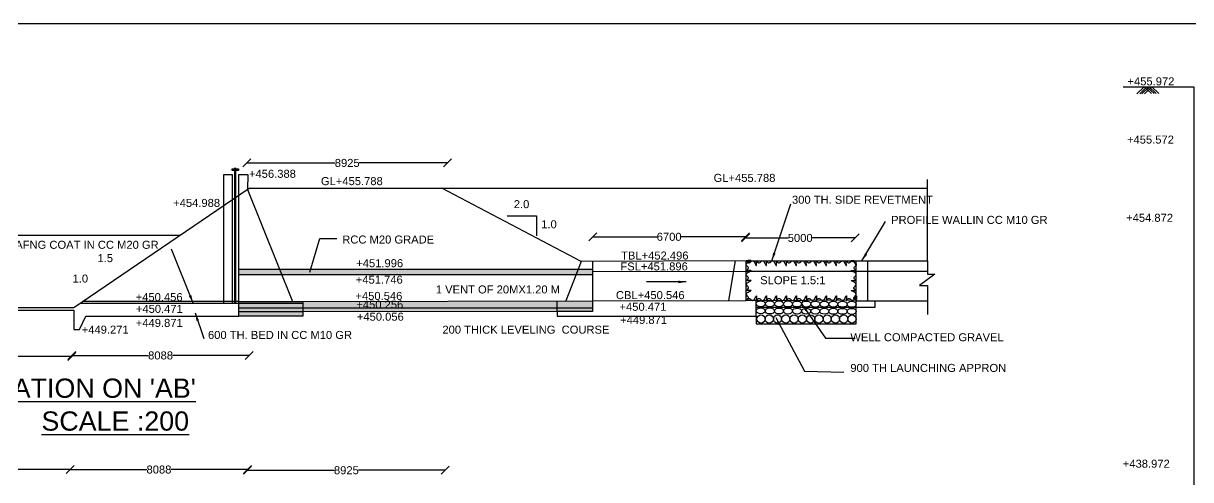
# Model space of a CAD drawing. Header units: millimetres. Extents: x 45862758 to 45885455, y 22181520 to 22197391.
# Drawn here: x 45866778 to 45874073, y 22194541 to 22197391 of the extents above; entities that cross this region are included whole.
import ezdxf

# ---------------------------------------------------------------- set-up
doc = ezdxf.new("R2010")
doc.units = ezdxf.units.MM
doc.header["$MEASUREMENT"] = 0
for name, color, linetype in [('DIMENSION', 7, 'Continuous'), ('DRAWING', 2, 'Continuous'), ('TEXT', 7, 'Continuous')]:
    doc.layers.add(name, color=color, linetype=linetype)
doc.styles.get("Standard").update_dxf_attribs({"font": 'arial.ttf', "height": 50})
doc.dimstyles.get("Standard").update_dxf_attribs({"dimtxt": 50, "dimasz": 50, "dimexe": 0.18, "dimexo": 0.0625, "dimgap": 0.09, "dimtad": 0, "dimdec": 0, "dimzin": 0, "dimdsep": 46, "dimtxsty": 'Standard', "dimblk": 'OBLIQUE', "dimcen": 0.09, "dimse1": 1, "dimse2": 1, "dimadec": 0, "dimazin": 0, "dimtfac": 1, "dimtdec": 0, "dimtofl": 0, "dimtmove": 0, "dimatfit": 3, "dimfxl": 1, "dimtolj": 1, "dimtzin": 0, "dimarcsym": 0})
pattern_1 = [(50, (0, 0), (71.72601826, -6.2752135), [7.5, -82.5]), (355, (0, 0), (-13.87513336, 75.21921337), [6, -66]), (100.4514, (5.98, -0.52), (57.85093817, 68.94395421), [6.374019, -70.1142112]), (46.1842, (0, 20), (106.72410486, -16.55190143), [11.25, -123.75]), (96.6356, (8.89, 18.62), (93.46627055, 97.4117871), [9.5610288, -105.1713]), (351.1842, (0, 20), (93.46619451, 97.4118601), [9, -99]), (21, (10, 15), (59.69070521, -40.261889067), [7.5, -82.5]), (326, (10, 15), (24.33153319, 72.5150045), [6, -66]), (71.4514, (14.974, 11.645), (84.02226286, 32.25304967), [6.374019, -70.1142112]), (37.5, (0, 0), (1.215985532, 33.289385383), [0, -65.2, 0, -67, 0, -66.25]), (7.5, (0, 0), (26.306953744, 39.441171188), [0, -38.2, 0, -63.7, 0, -25.25]), (327.5, (-22.3, 0), (53.382243617, -2.255487173), [0, -25, 0, -78, 0, -103.5]), (317.5, (-32.3, 0), (58.318616934, 10.010498233), [0, -32.5, 0, -51.8, 0, -73.5])]

# ---------------------------------------------------------------- blocks, each defined once
blk = doc.blocks.new('_Oblique')
at = {"color": 0, "linetype": 'ByBlock', "lineweight": -2}
blk.add_line((-0.5, -0.5), (0.5, 0.5), dxfattribs=at)
blk = doc.blocks.new('*D55')
at = {"layer": 'Defpoints', "color": 0, "transparency": 16777216}
for p in [(45865340.9, 22195325.2), (45867080.6, 22195319.5), (45867080.6, 22195309.6)]:
    blk.add_point(p, dxfattribs=at)
at = {"layer": 'DIMENSION', "color": 0, "lineweight": -2, "transparency": 16777216}
for p, q in [((45865340.9, 22195309.6), (45866119.1, 22195309.6)), ((45867080.6, 22195309.6), (45866302.5, 22195309.6))]:
    blk.add_line(p, q, dxfattribs=at)
at = {"layer": 'DIMENSION', "color": 0, "lineweight": -2, "transparency": 16777216, "xscale": 50, "yscale": 50, "zscale": 50, "rotation": 180}
blk.add_blockref('_Oblique', (45865340.9, 22195309.6), dxfattribs=at)
at = {"layer": 'DIMENSION', "color": 0, "lineweight": -2, "transparency": 16777216, "xscale": 50, "yscale": 50, "zscale": 50}
blk.add_blockref('_Oblique', (45867080.6, 22195309.6), dxfattribs=at)
at = {"layer": 'DIMENSION', "color": 0, "transparency": 16777216, "insert": (45866210.8, 22195309.6), "char_height": 50, "attachment_point": 5}
blk.add_mtext('\\A1;12900', dxfattribs=at)
blk = doc.blocks.new('*D56')
at = {"layer": 'Defpoints', "color": 0, "transparency": 16777216}
for p in [(45867080.6, 22195319.5), (45868190.1, 22195316.7), (45868190.1, 22195316.7)]:
    blk.add_point(p, dxfattribs=at)
at = {"layer": 'DIMENSION', "color": 0, "lineweight": -2, "transparency": 16777216}
for p, q in [((45867080.6, 22195316.7), (45867560.5, 22195316.7)), ((45868190.1, 22195316.7), (45867710.2, 22195316.7))]:
    blk.add_line(p, q, dxfattribs=at)
at = {"layer": 'DIMENSION', "color": 0, "lineweight": -2, "transparency": 16777216, "xscale": 50, "yscale": 50, "zscale": 50, "rotation": 180}
blk.add_blockref('_Oblique', (45867080.6, 22195316.7), dxfattribs=at)
at = {"layer": 'DIMENSION', "color": 0, "lineweight": -2, "transparency": 16777216, "xscale": 50, "yscale": 50, "zscale": 50}
blk.add_blockref('_Oblique', (45868190.1, 22195316.7), dxfattribs=at)
at = {"layer": 'DIMENSION', "color": 0, "transparency": 16777216, "insert": (45867635.4, 22195316.7), "char_height": 50, "attachment_point": 5}
blk.add_mtext('\\A1;8088', dxfattribs=at)
blk = doc.blocks.new('*D57')
at = {"layer": 'Defpoints', "color": 0, "transparency": 16777216}
for p in [(45870337.6, 22196055.3), (45871290.3, 22196057.7), (45871290.3, 22196053)]:
    blk.add_point(p, dxfattribs=at)
at = {"layer": 'DIMENSION', "color": 0, "lineweight": -2, "transparency": 16777216}
for p, q in [((45870337.6, 22196057.7), (45870739.2, 22196057.7)), ((45871290.3, 22196057.7), (45870888.8, 22196057.7))]:
    blk.add_line(p, q, dxfattribs=at)
at = {"layer": 'DIMENSION', "color": 0, "lineweight": -2, "transparency": 16777216, "xscale": 50, "yscale": 50, "zscale": 50, "rotation": 180}
blk.add_blockref('_Oblique', (45870337.6, 22196057.7), dxfattribs=at)
at = {"layer": 'DIMENSION', "color": 0, "lineweight": -2, "transparency": 16777216, "xscale": 50, "yscale": 50, "zscale": 50}
blk.add_blockref('_Oblique', (45871290.3, 22196057.7), dxfattribs=at)
at = {"layer": 'DIMENSION', "color": 0, "transparency": 16777216, "insert": (45870814, 22196057.7), "char_height": 50, "attachment_point": 5}
blk.add_mtext('\\A1;6700', dxfattribs=at)
blk = doc.blocks.new('*D58')
at = {"layer": 'Defpoints', "color": 0, "transparency": 16777216}
for p in [(45871290.3, 22196053), (45871975.8, 22196055.3), (45871975.8, 22196050.6)]:
    blk.add_point(p, dxfattribs=at)
at = {"layer": 'DIMENSION', "color": 0, "lineweight": -2, "transparency": 16777216}
for p, q in [((45871290.3, 22196050.6), (45871558.4, 22196050.6)), ((45871975.8, 22196050.6), (45871707.7, 22196050.6))]:
    blk.add_line(p, q, dxfattribs=at)
at = {"layer": 'DIMENSION', "color": 0, "lineweight": -2, "transparency": 16777216, "xscale": 50, "yscale": 50, "zscale": 50, "rotation": 180}
blk.add_blockref('_Oblique', (45871290.3, 22196050.6), dxfattribs=at)
at = {"layer": 'DIMENSION', "color": 0, "lineweight": -2, "transparency": 16777216, "xscale": 50, "yscale": 50, "zscale": 50}
blk.add_blockref('_Oblique', (45871975.8, 22196050.6), dxfattribs=at)
at = {"layer": 'DIMENSION', "color": 0, "transparency": 16777216, "insert": (45871633, 22196050.6), "char_height": 50, "attachment_point": 5}
blk.add_mtext('\\A1;5000', dxfattribs=at)
blk = doc.blocks.new('*D69')
at = {"layer": 'Defpoints', "color": 0, "transparency": 16777216}
for p in [(45865333.7, 22194600.9), (45867070.9, 22194604.1), (45867070.9, 22194599.4)]:
    blk.add_point(p, dxfattribs=at)
at = {"layer": 'DIMENSION', "color": 0, "lineweight": -2, "transparency": 16777216}
for p, q in [((45865333.7, 22194604.1), (45866110.6, 22194604.1)), ((45867070.9, 22194604.1), (45866294, 22194604.1))]:
    blk.add_line(p, q, dxfattribs=at)
at = {"layer": 'DIMENSION', "color": 0, "lineweight": -2, "transparency": 16777216, "xscale": 50, "yscale": 50, "zscale": 50, "rotation": 180}
blk.add_blockref('_Oblique', (45865333.7, 22194604.1), dxfattribs=at)
at = {"layer": 'DIMENSION', "color": 0, "lineweight": -2, "transparency": 16777216, "xscale": 50, "yscale": 50, "zscale": 50}
blk.add_blockref('_Oblique', (45867070.9, 22194604.1), dxfattribs=at)
at = {"layer": 'DIMENSION', "color": 0, "transparency": 16777216, "insert": (45866202.3, 22194604.1), "char_height": 50, "attachment_point": 5}
blk.add_mtext('\\A1;12900', dxfattribs=at)
blk = doc.blocks.new('*D70')
at = {"layer": 'Defpoints', "color": 0, "transparency": 16777216}
for p in [(45867070.9, 22194599.4), (45868179.6, 22194604.1), (45868179.6, 22194595.1)]:
    blk.add_point(p, dxfattribs=at)
at = {"layer": 'DIMENSION', "color": 0, "lineweight": -2, "transparency": 16777216}
for p, q in [((45867070.9, 22194604.1), (45867550.4, 22194604.1)), ((45868179.6, 22194604.1), (45867700.1, 22194604.1))]:
    blk.add_line(p, q, dxfattribs=at)
at = {"layer": 'DIMENSION', "color": 0, "lineweight": -2, "transparency": 16777216, "xscale": 50, "yscale": 50, "zscale": 50, "rotation": 180}
blk.add_blockref('_Oblique', (45867070.9, 22194604.1), dxfattribs=at)
at = {"layer": 'DIMENSION', "color": 0, "lineweight": -2, "transparency": 16777216, "xscale": 50, "yscale": 50, "zscale": 50}
blk.add_blockref('_Oblique', (45868179.6, 22194604.1), dxfattribs=at)
at = {"layer": 'DIMENSION', "color": 0, "transparency": 16777216, "insert": (45867625.3, 22194604.1), "char_height": 50, "attachment_point": 5}
blk.add_mtext('\\A1;8088', dxfattribs=at)
blk = doc.blocks.new('*D71')
at = {"layer": 'Defpoints', "color": 0, "transparency": 16777216}
for p in [(45868179.6, 22194595.1), (45869413.8, 22194599.6), (45869413.8, 22194590.6)]:
    blk.add_point(p, dxfattribs=at)
at = {"layer": 'DIMENSION', "color": 0, "lineweight": -2, "transparency": 16777216}
for p, q in [((45868179.6, 22194599.6), (45868721.8, 22194599.6)), ((45869413.8, 22194599.6), (45868871.7, 22194599.6))]:
    blk.add_line(p, q, dxfattribs=at)
at = {"layer": 'DIMENSION', "color": 0, "lineweight": -2, "transparency": 16777216, "xscale": 50, "yscale": 50, "zscale": 50, "rotation": 180}
blk.add_blockref('_Oblique', (45868179.6, 22194599.6), dxfattribs=at)
at = {"layer": 'DIMENSION', "color": 0, "lineweight": -2, "transparency": 16777216, "xscale": 50, "yscale": 50, "zscale": 50}
blk.add_blockref('_Oblique', (45869413.8, 22194599.6), dxfattribs=at)
at = {"layer": 'DIMENSION', "color": 0, "transparency": 16777216, "insert": (45868796.7, 22194599.6), "char_height": 50, "attachment_point": 5}
blk.add_mtext('\\A1;8925', dxfattribs=at)
blk = doc.blocks.new('*D116')
at = {"layer": 'Defpoints', "color": 0, "transparency": 16777216}
for p in [(45868175, 22196522.6), (45869428.8, 22196519.1), (45869428.8, 22196513.8)]:
    blk.add_point(p, dxfattribs=at)
at = {"layer": 'DIMENSION', "color": 0, "lineweight": -2, "transparency": 16777216}
for p, q in [((45868175, 22196519.1), (45868726.9, 22196519.1)), ((45869428.8, 22196519.1), (45868876.9, 22196519.1))]:
    blk.add_line(p, q, dxfattribs=at)
at = {"layer": 'DIMENSION', "color": 0, "lineweight": -2, "transparency": 16777216, "xscale": 50, "yscale": 50, "zscale": 50, "rotation": 180}
blk.add_blockref('_Oblique', (45868175, 22196519.1), dxfattribs=at)
at = {"layer": 'DIMENSION', "color": 0, "lineweight": -2, "transparency": 16777216, "xscale": 50, "yscale": 50, "zscale": 50}
blk.add_blockref('_Oblique', (45869428.8, 22196519.1), dxfattribs=at)
at = {"layer": 'DIMENSION', "color": 0, "transparency": 16777216, "insert": (45868801.9, 22196519.1), "char_height": 50, "attachment_point": 5}
blk.add_mtext('\\A1;8925', dxfattribs=at)

msp = doc.modelspace()

# ---------------------------------------------------------------- hatches: boundary and pattern name
at = {"layer": 'DIMENSION'}
h = msp.add_hatch(dxfattribs=at)
h.set_pattern_fill('AR-CONC', color=0, scale=10, style=0)
h.set_pattern_definition(pattern_1)
h.paths.add_polyline_path([(45868378.9, 22195856.6), (45868393.4, 22195820.6), (45870231.2, 22195820.6), (45870245, 22195856.6)])
h.paths.add_polyline_path([(45868393.4, 22195820.6), (45868378.9, 22195856.6), (45868125.1, 22195856.6), (45868125.1, 22195820.6)])
h.paths.add_polyline_path([(45870245, 22195856.6), (45870231.2, 22195820.6), (45870334, 22195820.6), (45870334, 22195856.6)])
h.paths.add_polyline_path([(45868842.9, 22195751.8), (45869161.8, 22195751.8), (45869161.8, 22195828.4), (45868842.9, 22195828.4)], flags=9)
h = msp.add_hatch(dxfattribs=at)
h.set_pattern_fill('AR-CONC', color=0, scale=10, style=0)
h.set_pattern_definition(pattern_1)
h.paths.add_polyline_path([(45868523.9, 22195654.1), (45868460.5, 22195654.1), (45868125.1, 22195653.6), (45868125.1, 22195643.3), (45868523.9, 22195643.3)])
h.paths.add_polyline_path([(45868523.9, 22195643.3), (45868125.1, 22195643.3), (45868125.1, 22195615.3), (45868523.9, 22195615.3)])
h.paths.add_polyline_path([(45868523.9, 22195615.3), (45868125.1, 22195615.3), (45868125.1, 22195589.2), (45868523.9, 22195589.2)])
h.paths.add_polyline_path([(45868523.9, 22195589.2), (45868125.1, 22195589.2), (45868125.1, 22195561.7), (45868523.9, 22195563)])
h.paths.add_polyline_path([(45870113.1, 22195656.9), (45868523.9, 22195654.1), (45868523.9, 22195643.3), (45868523.9, 22195615.3), (45870113.2, 22195615.3)])
h.paths.add_polyline_path([(45870113.2, 22195615.3), (45868523.9, 22195615.3), (45868523.9, 22195589.2), (45870113.3, 22195590.4)])
h.paths.add_polyline_path([(45870334, 22195657.3), (45870113.1, 22195656.9), (45870113.2, 22195615.3), (45870334, 22195615.3)])
h.paths.add_polyline_path([(45870334, 22195615.3), (45870113.2, 22195615.3), (45870113.3, 22195590.4), (45870334, 22195590.4)])
h.paths.add_polyline_path([(45868856.3, 22195615), (45869175.1, 22195615), (45869175.1, 22195691.6), (45868856.3, 22195691.6)], flags=9)
h.paths.add_polyline_path([(45868840.7, 22195532.9), (45869159.5, 22195532.9), (45869159.5, 22195609.5), (45868840.7, 22195609.5)], flags=9)

# ---------------------------------------------------------------- linework, layer by layer
at = {"layer": 'DIMENSION', "color": 0, "ltscale": 15}
msp.add_lwpolyline([(45885274.1, 22181519.8), (45862758.2, 22181519.8), (45862758.2, 22197391), (45885274.1, 22197391)], close=True, dxfattribs=at)
at = {"layer": 'DIMENSION', "color": 2, "ltscale": 15}
for points in [[(45873737.8, 22196951.4), (45873783.1, 22196994), (45873827.9, 22196952.5)], [(45873754.8, 22196951.4), (45873800.1, 22196994), (45873844.9, 22196952.5)], [(45873768.3, 22196951.4), (45873813.6, 22196994), (45873858.4, 22196952.5)], [(45873784.8, 22196951.4), (45873830.1, 22196994), (45873874.9, 22196952.5)], [(45868568.7, 22195836.9), (45868631.6, 22196047.4), (45868736.4, 22196047.4)], [(45871790.4, 22195424.8), (45871977.1, 22195424.8)]]:
    msp.add_lwpolyline(points, dxfattribs=at)
at = {"layer": 'DIMENSION', "color": 0}
for centre in [(45871387.8, 22195544.4), (45871439.5, 22195544.4), (45871491.2, 22195544.4), (45871543, 22195544.4), (45871594.7, 22195544.4), (45871646.4, 22195544.4), (45871698.2, 22195544.4), (45871749.9, 22195544.4), (45871801.6, 22195544.4), (45871853.3, 22195544.4), (45871905.1, 22195544.4), (45871956.8, 22195544.4)]:
    msp.add_circle(centre, 25.9, dxfattribs=at)
for centre in [(45871386.6, 22195639.7), (45871443.4, 22195639.3), (45871500.2, 22195639), (45871556.9, 22195638.6), (45871613.7, 22195638.3), (45871670.5, 22195638), (45871727.2, 22195637.7), (45871784, 22195637.4), (45871840.7, 22195637.1), (45871897.5, 22195636.8), (45871954.3, 22195636.4), (45871386.6, 22195595.3), (45871443.4, 22195594.9), (45871500.2, 22195594.6), (45871556.9, 22195594.2), (45871613.7, 22195593.9), (45871670.5, 22195593.6), (45871727.2, 22195593.3), (45871784, 22195593), (45871840.7, 22195592.7), (45871897.5, 22195592.4), (45871954.3, 22195592)]:
    msp.add_ellipse(centre, major_axis=(28.4, 0), ratio=0.655611, dxfattribs=at)
for points in [[(45871295.8, 22195846.4), (45871309, 22195865.3), (45871295.8, 22195883.8), (45871307.5, 22195899.1), (45871326.2, 22195908.8), (45871295.8, 22195908.8)], [(45871295.8, 22195784), (45871309, 22195802.9), (45871295.8, 22195821.4), (45871307.5, 22195836.6), (45871326.2, 22195846.4), (45871295.8, 22195846.4)], [(45871295.8, 22195908.1), (45871314.7, 22195895), (45871333.3, 22195908.1), (45871348.5, 22195896.4), (45871358.3, 22195877.7), (45871358.3, 22195908.1)], [(45871358.3, 22195908.1), (45871377.2, 22195895), (45871395.7, 22195908.1), (45871410.9, 22195896.4), (45871420.7, 22195877.7), (45871420.7, 22195908.1)], [(45871420.7, 22195908.1), (45871439.6, 22195895), (45871458.2, 22195908.1), (45871473.4, 22195896.4), (45871483.2, 22195877.7), (45871483.2, 22195908.1)], [(45871483.2, 22195908.1), (45871502.1, 22195895), (45871520.6, 22195908.1), (45871535.8, 22195896.4), (45871545.6, 22195877.7), (45871545.6, 22195908.1)], [(45871545.6, 22195908.1), (45871564.5, 22195895), (45871583, 22195908.1), (45871598.3, 22195896.4), (45871608, 22195877.7), (45871608, 22195908.1)], [(45871608, 22195908.1), (45871626.9, 22195895), (45871645.5, 22195908.1), (45871660.7, 22195896.4), (45871670.5, 22195877.7), (45871670.5, 22195908.1)], [(45871670.5, 22195908.1), (45871689.4, 22195895), (45871707.9, 22195908.1), (45871723.1, 22195896.4), (45871732.9, 22195877.7), (45871732.9, 22195908.1)], [(45871732.9, 22195908.1), (45871751.8, 22195895), (45871770.4, 22195908.1), (45871785.6, 22195896.4), (45871795.3, 22195877.7), (45871795.3, 22195908.1)], [(45871795.3, 22195908.1), (45871814.3, 22195895), (45871832.8, 22195908.1), (45871848, 22195896.4), (45871857.8, 22195877.7), (45871857.8, 22195908.1)], [(45871857.8, 22195908.1), (45871876.7, 22195895), (45871895.2, 22195908.1), (45871910.5, 22195896.4), (45871920.2, 22195877.7), (45871920.2, 22195908.1)], [(45871920.2, 22195908.1), (45871939.1, 22195895), (45871957.7, 22195908.1), (45871972.9, 22195896.4), (45871982.7, 22195877.7), (45871982.7, 22195908.1)], [(45871982.7, 22195846.4), (45871969.5, 22195865.3), (45871982.7, 22195883.8), (45871971, 22195899.1), (45871952.3, 22195908.8), (45871982.7, 22195908.8)], [(45871982.7, 22195784), (45871969.5, 22195802.9), (45871982.7, 22195821.4), (45871971, 22195836.6), (45871952.3, 22195846.4), (45871982.7, 22195846.4)], [(45871296.5, 22195722.2), (45871309.6, 22195741.2), (45871296.5, 22195759.7), (45871308.2, 22195774.9), (45871326.9, 22195784.7), (45871296.5, 22195784.7)], [(45871982, 22195722.2), (45871968.9, 22195741.2), (45871982, 22195759.7), (45871970.3, 22195774.9), (45871951.6, 22195784.7), (45871982, 22195784.7)], [(45871296.5, 22195659.8), (45871309.6, 22195678.7), (45871296.5, 22195697.3), (45871308.2, 22195712.5), (45871326.9, 22195722.2), (45871296.5, 22195722.2)], [(45871982, 22195659.8), (45871968.9, 22195678.7), (45871982, 22195697.3), (45871970.3, 22195712.5), (45871951.6, 22195722.2), (45871982, 22195722.2)], [(45871296.5, 22195659.8), (45871315.4, 22195672.9), (45871333.9, 22195659.8), (45871349.1, 22195671.5), (45871358.9, 22195690.2), (45871358.9, 22195659.8)], [(45871358.9, 22195659.8), (45871377.8, 22195672.9), (45871396.4, 22195659.8), (45871411.6, 22195671.5), (45871421.3, 22195690.2), (45871421.3, 22195659.8)], [(45871421.3, 22195659.8), (45871440.3, 22195672.9), (45871458.8, 22195659.8), (45871474, 22195671.5), (45871483.8, 22195690.2), (45871483.8, 22195659.8)], [(45871483.8, 22195659.8), (45871502.7, 22195672.9), (45871521.2, 22195659.8), (45871536.5, 22195671.5), (45871546.2, 22195690.2), (45871546.2, 22195659.8)], [(45871546.2, 22195659.8), (45871565.1, 22195672.9), (45871583.7, 22195659.8), (45871598.9, 22195671.5), (45871608.7, 22195690.2), (45871608.7, 22195659.8)], [(45871608.7, 22195659.8), (45871627.6, 22195672.9), (45871646.1, 22195659.8), (45871661.3, 22195671.5), (45871671.1, 22195690.2), (45871671.1, 22195659.8)], [(45871671.1, 22195659.8), (45871690, 22195672.9), (45871708.6, 22195659.8), (45871723.8, 22195671.5), (45871733.5, 22195690.2), (45871733.5, 22195659.8)], [(45871733.5, 22195659.8), (45871752.5, 22195672.9), (45871771, 22195659.8), (45871786.2, 22195671.5), (45871796, 22195690.2), (45871796, 22195659.8)], [(45871796, 22195659.8), (45871814.9, 22195672.9), (45871833.4, 22195659.8), (45871848.7, 22195671.5), (45871858.4, 22195690.2), (45871858.4, 22195659.8)], [(45871858.4, 22195659.8), (45871877.3, 22195672.9), (45871895.9, 22195659.8), (45871911.1, 22195671.5), (45871920.9, 22195690.2), (45871920.9, 22195659.8)], [(45871920.9, 22195659.8), (45871939.8, 22195672.9), (45871958.3, 22195659.8), (45871973.5, 22195671.5), (45871983.3, 22195690.2), (45871983.3, 22195659.8)]]:
    msp.add_spline(points, degree=3, dxfattribs=at)
at = {"layer": 'DRAWING', "color": 0}
for points in [[(45873652.5, 22196994), (45874093, 22196994), (45874093, 22194339.3), (45875004.4, 22194339.3), (45875004.4, 22196986.6), (45875410.2, 22196986.6)], [(45864555.3, 22196152.3), (45864461.5, 22196152.3), (45864461.5, 22196133.7), (45864543.8, 22196133.7), (45865343.3, 22195600.5), (45867093.9, 22195600.5), (45867093.9, 22195479.1), (45867128, 22195479.1), (45867167.4, 22195561.7), (45868125.1, 22195561.7), (45868125.1, 22196447.4), (45868180.2, 22196447.4), (45868178.5, 22196353.7), (45868460.5, 22195654.1), (45868523.9, 22195654.1), (45868523.9, 22195563), (45868125.1, 22195561.7)], [(45868030.2, 22195643.3), (45868030.2, 22196447.4), (45868082.3, 22196447.4), (45868082.3, 22195643.3)], [(45868098.8, 22195643.3), (45868098.8, 22196488)], [(45868105, 22195643.3), (45868105, 22196488)], [(45863559, 22196370.5), (45864233.8, 22196370.5), (45865344.7, 22195616.5), (45867093.1, 22195616.5), (45868188.8, 22196360.7), (45872427.7, 22196360.7)], [(45868523.9, 22195654.1), (45870334.3, 22195657.3), (45871295.8, 22195659.8), (45871295.8, 22195908.1), (45870263.2, 22195904.3), (45869392.8, 22196360.7)], [(45871295.8, 22195908.1), (45872427.7, 22195908.1), (45872427.7, 22196416.8)], [(45869801.3, 22196189.1), (45869985.6, 22196189.1), (45869985.6, 22196063.9)], [(45864680.2, 22196067.5), (45867757.8, 22196068)], [(45868125.1, 22195856.6), (45870334, 22195856.6)], [(45870334, 22195904.5), (45870334, 22195590.4), (45870113.3, 22195590.4), (45870113.1, 22195656.9)], [(45870263.2, 22195904.3), (45870168.7, 22195657)], [(45871227.1, 22195907.8), (45871185.2, 22195659.5)], [(45871982.7, 22195515.2), (45871982.7, 22195908.1)], [(45872054.8, 22195656.3), (45872054.8, 22195908.1)], [(45872427.7, 22195908.1), (45872427.7, 22195824.9), (45872475.4, 22195824.9), (45872379.4, 22195753.7), (45872429.2, 22195753.7), (45872429.2, 22195573.5)], [(45870334, 22195820.6), (45868125.1, 22195820.6)], [(45870334, 22195841.1), (45871295.8, 22195844.2)], [(45871295.8, 22195844.2), (45872427.7, 22195844.2)], [(45867132.6, 22195643.3), (45868125.1, 22195643.3)], [(45868125.1, 22195653.6), (45867147.7, 22195653.6)], [(45868125.1, 22195653.6), (45868460.5, 22195654.1)], [(45868125.1, 22195643.3), (45868523.9, 22195643.3)], [(45870113.3, 22195590.4), (45870113.3, 22195562.8), (45871358.2, 22195562.8), (45871358.2, 22195660), (45871295.8, 22195659.8)], [(45871358.2, 22195659.7), (45871982.7, 22195663.3)], [(45872429.2, 22195656.3), (45871982.7, 22195656.3)], [(45872098.5, 22195656.3), (45872098.5, 22195615.5), (45871982.7, 22195615.5)], [(45868125.1, 22195615.3), (45868523.9, 22195615.3)], [(45868523.9, 22195589.2), (45868125.1, 22195589.2)], [(45868523.9, 22195615.3), (45870334, 22195615.3)], [(45870113.3, 22195590.4), (45868523.9, 22195589.2)], [(45871982.7, 22195615.5), (45871358.2, 22195615.5)], [(45871358.2, 22195562.8), (45871358.2, 22195515.2), (45871982.7, 22195515.2)]]:
    msp.add_lwpolyline(points, dxfattribs=at)
msp.add_lwpolyline([(45868082.2, 22196481.7), (45868122, 22196481.7), (45868122, 22196472.8), (45868082.2, 22196472.8)], close=True, dxfattribs=at)

# ---------------------------------------------------------------- texts
at = {"layer": 'TEXT', "color": 0}
for s, height, p in [('+455.972', 50, (45873678.4, 22197004)), ('+455.572', 50, (45873675.5, 22196640.1)), ('+456.388', 50, (45868187.9, 22196426.5)), ('GL+455.788', 50, (45868637.6, 22196380.7)), ('GL+455.788', 50, (45871091.7, 22196400.9)), ('+454.988', 50, (45867714.1, 22196244.6)), ('2.0', 50, (45869842.9, 22196236.8)), ('300 TH. SIDE REVETMENT', 50, (45871581.8, 22196264.5)), ('1.0', 50, (45870014.5, 22196111.2)), ('PROFILE WALLIN CC M10 GR', 50, (45872201.2, 22196138.5)), ('+454.872', 50, (45873669.8, 22196151.8)), ('RCC M20 GRADE', 50, (45868770.9, 22196015.9)), ('75 TH. WEAFNG COAT IN CC M20 GR', 50, (45866385.8, 22195983.1)), ('1.5', 50, (45867241.2, 22195899.8)), ('+451.996', 50, (45868858.2, 22195868.2)), ('TBL+452.496', 50, (45870513.8, 22195915.9)), ('FSL+451.896', 50, (45870509.2, 22195847.9)), ('1.0', 50, (45867085.3, 22195772.2)), ('+451.746', 50, (45868855.7, 22195765.4)), ('SLOPE 1.5:1', 50, (45871383, 22195761.7)), ('+450.456', 50, (45867479.9, 22195656.4)), ('+450.546', 50, (45868853.3, 22195663.7)), ('1 VENT OF 20MX1.20 M', 50, (45869355.6, 22195704.1)), ('CBL+450.546', 50, (45870481.3, 22195668.8)), ('+450.471', 50, (45867481, 22195582.9)), ('+450.256', 50, (45868859.1, 22195610)), ('+450.471', 50, (45870503.6, 22195595.8)), ('+450.056', 50, (45868862.1, 22195533.9)), ('+449.871', 50, (45870507.5, 22195513.6)), ('+449.271', 50, (45867142.6, 22195453.1)), ('+449.871', 50, (45867480.6, 22195495.2)), ('200 THICK LEVELING  COURSE', 50, (45869396.8, 22195453)), ('600 TH. BED IN CC M10 GR', 50, (45867931.7, 22195420)), ('WELL COMPACTED GRAVEL', 50, (45871946.4, 22195405.6)), ('900 TH LAUNCHING APPRON  ', 50, (45871946.4, 22195214)), ("%%USECTION ELEVATION ON 'AB'", 120, (45865491.3, 22195052.5)), ('%%USCALE :200', 120, (45866891, 22194847.3)), ('+438.972', 50, (45873649.4, 22194615.7))]:
    msp.add_text(s, height=height, dxfattribs=at).set_placement(p)

# ---------------------------------------------------------------- dimensions: what is measured, and where the dimension line sits
at = {"layer": 'DIMENSION', "color": 0}
for base, p1, p2, text, picture, middle in [((45869428.8, 22196519.1), (45868175, 22196522.6), (45869428.8, 22196513.8), '8925', '*D116', (45868801.9, 22196519.1)), ((45871290.3, 22196057.7), (45870337.6, 22196055.3), (45871290.3, 22196053), '6700', '*D57', (45870814, 22196057.7)), ((45871975.8, 22196050.6), (45871290.3, 22196053), (45871975.8, 22196055.3), '5000', '*D58', (45871633, 22196050.6)), ((45867080.6, 22195309.6), (45865340.9, 22195325.2), (45867080.6, 22195319.5), '12900', '*D55', (45866210.8, 22195309.6)), ((45868190.1, 22195316.7), (45867080.6, 22195319.5), (45868190.1, 22195316.7), '8088', '*D56', (45867635.4, 22195316.7)), ((45867070.9, 22194604.1), (45865333.7, 22194600.9), (45867070.9, 22194599.4), '12900', '*D69', (45866202.3, 22194604.1)), ((45868179.6, 22194604.1), (45867070.9, 22194599.4), (45868179.6, 22194595.1), '8088', '*D70', (45867625.3, 22194604.1)), ((45869413.8, 22194599.6), (45868179.6, 22194595.1), (45869413.8, 22194590.6), '8925', '*D71', (45868796.7, 22194599.6))]:
    dim = msp.add_linear_dim(base=base, p1=p1, p2=p2, text=text, dimstyle='Standard', dxfattribs=at)
    dim.commit()
    dim.dimension.update_dxf_attribs({"geometry": picture, "text_midpoint": middle})

# ---------------------------------------------------------------- leaders
for points in [[(45871455.4, 22195908.1), (45871575.2, 22196263.5)], [(45872019.2, 22195908.1), (45872166.8, 22196154.5)], [(45867839, 22195643.3), (45867703.8, 22195980.1)], [(45871643.2, 22195637.9), (45871790.4, 22195424.8)], [(45867851.6, 22195582.4), (45867904.8, 22195423.2)], [(45871480, 22195554.1), (45871660.9, 22195219.1), (45871904.9, 22195213)]]:
    msp.add_leader(points, dimstyle='Standard', override={"dimgap": 0.09, "dimtad": 0}, dxfattribs=at)
at = {"layer": 'DIMENSION', "color": 2, "ltscale": 15}
msp.add_leader([(45870921.1, 22195776.3), (45870672.7, 22195776.3)], dimstyle='Standard', override={"dimgap": 0.09, "dimtad": 0}, dxfattribs=at)

doc.saveas('drawing.dxf')
